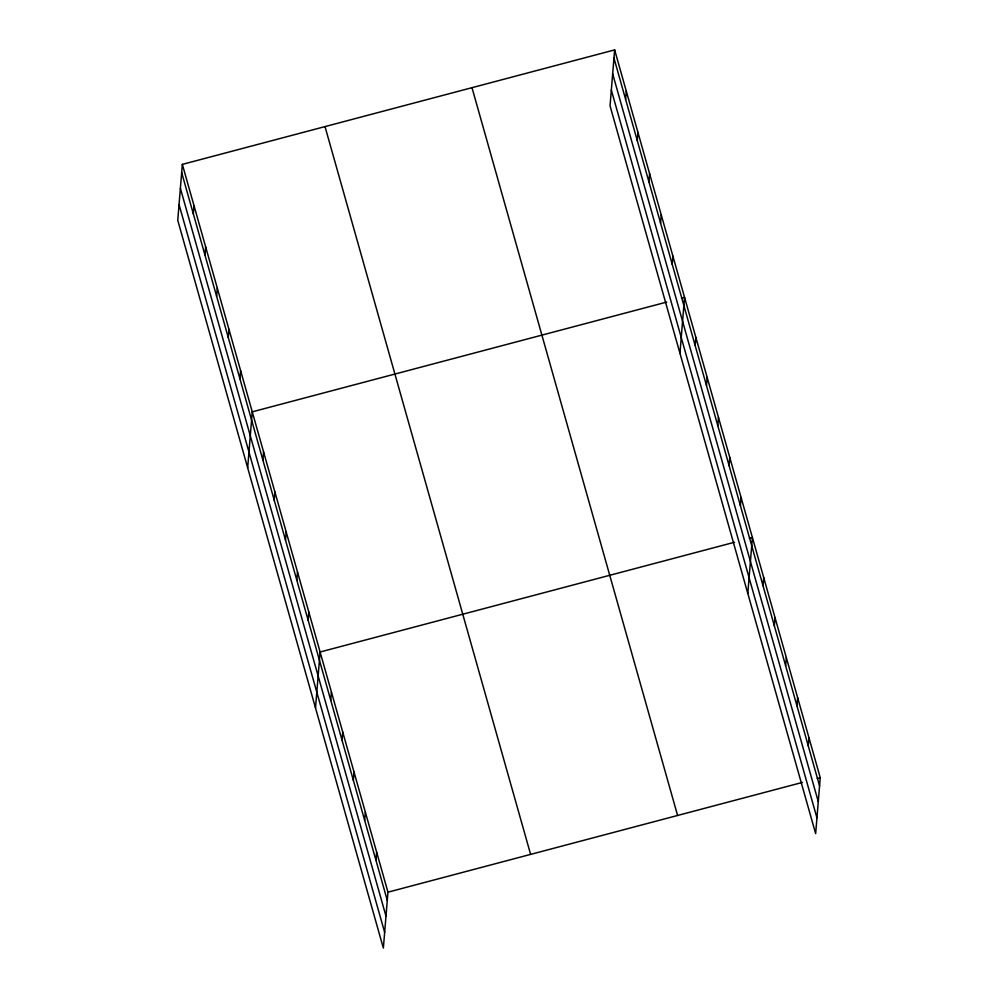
<?xml version="1.0" encoding="UTF-8"?>
<svg xmlns="http://www.w3.org/2000/svg" width="998" height="998" viewBox="0 0 998 998"><rect width="100%" height="100%" fill="white"/><g stroke="black" fill="none" stroke-linecap="round" stroke-linejoin="round"><path stroke-width="1.5" d="M182.347 164.383L177.756 220.321L383.357 948.1L387.96 892.175L182.347 164.383L614.643 49.9L820.244 777.679L815.653 833.617L610.04 105.825L614.643 49.9M193.325 213.846L193.999 205.625M204.977 255.089L205.65 246.868M216.628 296.331L217.302 288.11M228.28 337.574L228.954 329.352M239.932 378.816L240.605 370.595M247.666 467.763L252.257 411.837L666.714 302.07M262.886 460.078L263.572 451.857M274.201 500.11L274.874 491.889M285.503 540.143L286.189 531.922M296.818 580.162L297.491 571.941M308.12 620.195L308.794 611.974M315.505 707.931L320.109 652.006L734.565 542.238M330.737 700.247L331.411 692.026M342.052 740.279L342.726 732.058M353.354 780.311L354.028 772.09M364.669 820.331L365.343 812.11M375.972 860.363L376.645 852.142M625.621 99.363L626.295 91.142M637.273 140.606L637.947 132.385M648.912 181.848L649.598 173.627M660.564 223.09L661.25 214.869M672.215 264.32L672.902 256.099M679.95 353.28L684.541 297.342L681.572 298.128M695.182 345.595L695.856 337.374M706.484 385.627L707.158 377.406M717.799 425.647L718.473 417.426M729.101 465.679L729.775 457.458M740.416 505.712L741.09 497.491M747.801 593.448L752.392 537.51L749.423 538.296M763.033 585.764L763.707 577.543M774.336 625.796L775.009 617.575M785.651 665.816L786.324 657.595M796.953 705.848L797.627 697.627M808.255 745.88L808.941 737.659M387.96 892.175L802.417 782.407M817.275 778.465L820.244 777.679M613.97 58.121L819.57 785.9M612.672 73.864L818.273 801.644M611.337 90.082L816.938 817.873M471.992 87.687L677.592 815.466M325.011 126.609L530.612 854.388M181.673 172.604L387.286 900.396M180.388 188.348L385.989 916.139M179.054 204.578L384.654 932.357"/></g></svg>
